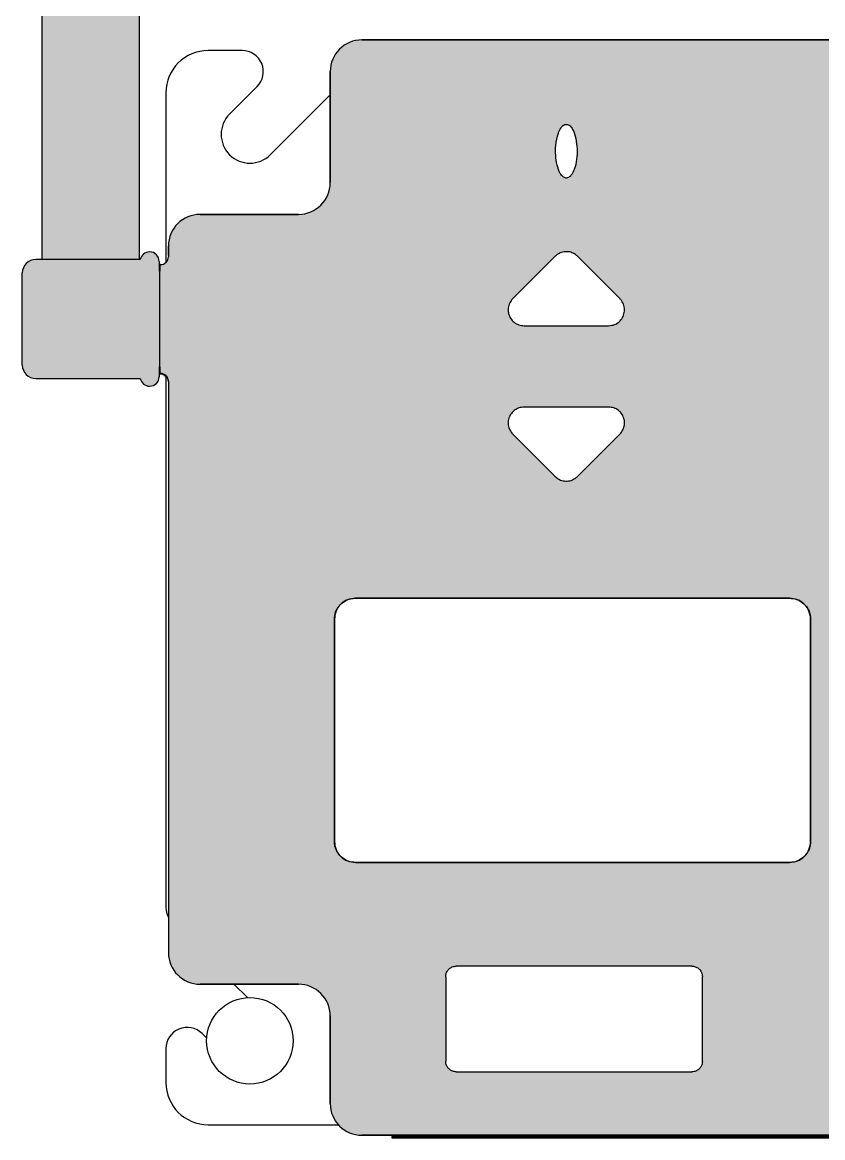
# Model space of a CAD drawing. Header units: inches. Extents: x -6 to 22.4, y -2.5 to 12.4.
# Drawn here: x -6 to 0.76, y -2.5 to 6.93 of the extents above; entities that cross this region are included whole.
import ezdxf

# ---------------------------------------------------------------- set-up
doc = ezdxf.new("R2010")
doc.units = ezdxf.units.IN
doc.header["$LTSCALE"] = 48
doc.header["$MEASUREMENT"] = 0

msp = doc.modelspace()

# ---------------------------------------------------------------- hatches: boundary and pattern name
h = msp.add_hatch(color=256)
edge = h.paths.add_edge_path()
edge.add_arc((-5.017708697522053, 7.656588066354999), 0.01134768376732609, 1.1336908301018411e-08, 90.00002800770687, ccw=False)
edge.add_spline(control_points=[(-5.006361013754727, 7.656588066357244), (-5.006361013754727, 4.925200583562457)], knot_values=[0.0002859281625922083, 0.0002859281625922083, 1, 1], degree=1, periodic=0)
edge.add_spline(control_points=[(-5.006361013754713, 4.925200583562457), (-4.999552403494334, 4.925200583562457)], knot_values=[0, 0, 0.8771029953462826, 0.8771029953462826], degree=1, periodic=0)
edge.add_arc((-4.920938258006188, 4.909767733638901), 0.08011464739730972, 90.00000000031508, 168.8934257580153, ccw=False)
edge.add_spline(control_points=[(-4.920938258006174, 4.98988238103621), (-4.920799478149107, 4.98988238103621)], knot_values=[0, 0, 1, 1], degree=1, periodic=0)
edge.add_arc((-4.920799478151537, 4.909767733638901), 0.0801146473973091, -1.6158878679561894e-09, 89.99999999826213, ccw=False)
edge.add_line((-4.840684830754228, 4.909767733636642), (-4.840684830754228, 4.885176257621424))
edge.add_line((-4.840684830754228, 4.885176257621424), (-4.833974507518576, 4.885176257621424))
edge.add_line((-4.833974507518576, 4.885176257621424), (-4.833974507518619, 4.833618331110017))
edge.add_line((-4.833974507518619, 4.833618331110017), (-4.833751127914439, 4.833618331110017))
edge.add_line((-4.833751127914439, 4.833618331110017), (-4.833751127914439, 4.018520650553313))
edge.add_line((-4.833751127914439, 4.018520650553313), (-4.833751127916869, 3.963503736446626))
edge.add_ellipse((-4.829293743972883, 3.895903119575479), major_axis=(0.06702408860902444, -5.079064106188702e-15), ratio=0.9998476951999998, start_angle=0, end_angle=90.0000000000043)
edge.add_line((-4.829293743950757, 3.962917000091153), (-4.817460191202414, 3.96291700009121))
edge.add_ellipse((-4.829293743972883, 3.895903119575479), major_axis=(0.06702408860902444, -5.079064106188702e-15), ratio=0.9998476951999998, start_angle=0, end_angle=90.00000000000432, ccw=False)
edge.add_line((-4.762269655366808, 3.895903119597861), (-4.762269655366808, 3.88624718535651))
edge.add_spline(control_points=[(-4.762269655364364, 3.886247185336515), (-4.762915424182779, 3.893955256848542), (-4.764224710829012, 3.909583256856223), (-4.774434945276624, 3.93054681710295), (-4.789431052938738, 3.946826061816708), (-4.808017898731293, 3.957700079300949), (-4.821844912497554, 3.959113067376407), (-4.828763961076149, 3.959820127722224)], knot_values=[0, 0, 0, 0, 0.2104360382882247, 0.4266559285099399, 0.6230919290156983, 0.8113949044321235, 1, 1, 1, 1], degree=3, periodic=0)
edge.add_line((-4.828763961081563, 3.959820127723091), (-4.840684830754213, 3.959820127723077))
edge.add_line((-4.840684830754213, 3.959820127723077), (-4.840684830754228, 3.935228651698907))
edge.add_arc((-4.920799478151537, 3.935228651701166), 0.0801146473973091, 270, 359.99999999838406, ccw=False)
edge.add_spline(control_points=[(-4.920799478149107, 3.855114004303857), (-4.920938258006174, 3.855114004303857)], knot_values=[0, 0, 1, 1], degree=1, periodic=0)
edge.add_arc((-4.920938258006188, 3.935228651701166), 0.08011464739730975, 191.1065742419946, 270.0000000000102, ccw=False)
edge.add_spline(control_points=[(-4.999552403494334, 3.919795801777596), (-5.882402200592097, 3.919795801777596)], knot_values=[0, 0, 1, 1], degree=1, periodic=0)
edge.add_arc((-5.882402200594541, 4.033272639450814), 0.1134768376732325, 180.0000000011337, 270.0000000012342, ccw=False)
edge.add_line((-5.995879038267773, 4.033272639448569), (-5.995879038267773, 4.811723745886979))
edge.add_arc((-5.882402200594541, 4.811723745889225), 0.1134768376732325, 89.99999999876582, 180.0000000011337, ccw=False)
edge.add_spline(control_points=[(-5.882402200592097, 4.925200583562457), (-5.830202855262414, 4.925200583562457)], knot_values=[0.01715933901195577, 0.01715933901195577, 1, 1], degree=1, periodic=0)
edge.add_spline(control_points=[(-5.830202855262414, 4.925200583562457), (-5.830202855262414, 7.656588066357244)], knot_values=[0, 0, 0.9997268539231583, 0.9997268539231583], degree=1, periodic=0)
edge.add_arc((-5.818855171495088, 7.656588066354985), 0.01134768376732609, 90.00000001234139, 179.9999999885914, ccw=False)
edge.add_line((-5.818855171497532, 7.667935750122311), (-5.770060131298024, 7.667935750122311))
edge.add_arc((-5.770060131298024, 7.679283433889623), 0.01134768376732609, 270, 360.0000000114804)
edge.add_line((-5.758712447530698, 7.679283433891896), (-5.077851421491303, 7.679283433889637))
edge.add_arc((-5.066503737723977, 7.679283433889637), 0.01134768376732609, 180, 270)
edge.add_line((-5.066503737723977, 7.667935750122311), (-5.017708703069104, 7.667935750122325))
h = msp.add_hatch(color=256)
edge = h.paths.add_edge_path()
edge.add_ellipse((2.86029504132074, 6.51329043238681), major_axis=(0.1896016186844267, 0.1896016186844292), ratio=0.9996954599000001, start_angle=315.008725760335, end_angle=356.8054918293523)
edge.add_ellipse((2.86029504132074, 6.51329043238681), major_axis=(0.1896016186844267, 0.1896016186844292), ratio=0.9996954599000001, start_angle=356.8054918293523, end_angle=404.9912742396658)
edge.add_line((2.860376699920934, 6.781386786820079), (-3.12806531539681, 6.781386786820079))
edge.add_ellipse((-3.127983656811395, 6.51329043238681), major_axis=(-0.1896016186844267, 0.1896016186844292), ratio=0.9996954599000001, start_angle=315.0087257603361, end_angle=404.9912742396663)
edge.add_line((-3.396080011253602, 6.513372090869879), (-3.396080011253602, 5.57513693753765))
edge.add_line((-3.396080011253602, 5.57513693753765), (-3.396080011253588, 5.575096111331689))
edge.add_ellipse((-3.66417636568687, 5.57517776991709), major_axis=(0.1896016186844266, -0.1896016186844266), ratio=0.9996954598999999, start_angle=315.0087257603356, end_angle=404.9912742396661, ccw=False)
edge.add_line((-3.664094707203702, 5.307081415474883), (-4.494254959510158, 5.307081415474883))
edge.add_ellipse((-4.494173300924615, 5.038985061041629), major_axis=(-0.1896016186844292, 0.1896016186844267), ratio=0.9996954599000001, start_angle=315.0087257603349, end_angle=404.9912742396659)
edge.add_line((-4.762269655366822, 5.039066719524726), (-4.762269655366808, 4.95874920000054))
edge.add_line((-4.762269655366808, 4.95874920000054), (-4.762269655366808, 4.949093265749056))
edge.add_ellipse((-4.829293743972883, 4.949093265760069), major_axis=(-0.06702408860902316, 0), ratio=0.9998476952, start_angle=90, end_angle=180, ccw=False)
edge.add_line((-4.833751127916884, 4.880885214718916), (-4.833751127916884, 4.826475734786754))
edge.add_line((-4.833751127916884, 4.826475734786754), (-4.833751127914439, 4.018520650553313))
edge.add_line((-4.833751127914439, 4.018520650553313), (-4.833751127916841, 3.964111170616633))
edge.add_ellipse((-4.829293743972883, 3.895903119575479), major_axis=(0.06702408860902444, -5.079064106188702e-15), ratio=0.9998476951999998, start_angle=0, end_angle=90.00000000000432, ccw=False)
edge.add_line((-4.783343510810425, 3.950606547452836), (-4.78334351081044, 3.941502548048717))
edge.add_ellipse((-4.829293743972883, 3.895903119575479), major_axis=(0.06702408860902444, -5.079064106188702e-15), ratio=0.9998476951999998, start_angle=0, end_angle=90.00000000000432, ccw=False)
edge.add_line((-4.762269655366794, 3.895903119586535), (-4.762269655366836, -0.9306114090295523))
edge.add_ellipse((-4.494173300924615, -0.9305297505461283), major_axis=(-0.1896016186844292, -0.1896016186844267), ratio=0.9996954599000001, start_angle=315.008725760336, end_angle=404.9912742396663)
edge.add_line((-4.494254959408082, -1.198626104988335), (-3.664135533316369, -1.198626104988335))
edge.add_line((-3.664135533316369, -1.198626104988335), (-3.66409470710137, -1.198626104988335))
edge.add_ellipse((-3.66417636568687, -1.46672245942159), major_axis=(0.1896016186844266, 0.1896016186844266), ratio=0.9996954598999999, start_angle=315.00872576033584, end_angle=404.99127423966615, ccw=False)
edge.add_line((-3.396080011253602, -1.466640800835989), (-3.396080011253616, -2.207449212446591))
edge.add_ellipse((-3.127983656811395, -2.20736755397175), major_axis=(-0.1896016186844266, -0.1896016186844266), ratio=0.9996954598999999, start_angle=315.0087257603357, end_angle=356.8054918319169)
edge.add_ellipse((-3.127983656811395, -2.20736755397175), major_axis=(-0.1896016186844266, -0.1896016186844266), ratio=0.9996954598999999, start_angle=356.8054918319169, end_angle=404.9912742396658)
edge.add_line((-3.128065315284374, -2.475463908413943), (3.039053163766539, -2.475463908413943))
edge.add_ellipse((3.039025944279231, -2.386098456930242), major_axis=(0.06320053956147635, -0.06320053956147542), ratio=0.9996954599, start_angle=315.0087257603353, end_angle=404.9912742396658)
edge.add_line((3.128391395753994, -2.38612567646247), (3.128391395754008, 6.513372090983836))
edge = h.paths.add_edge_path(flags=16)
edge.add_spline(control_points=[(0.9285490780280412, 5.548331385333654), (0.9305450725886857, 5.56853071989201), (0.9345372693700682, 5.608931490515346), (0.9656896016905421, 5.662729293525018), (1.011477089128732, 5.703132791643867), (1.061658703436365, 5.72412448151708), (1.094494363727506, 5.726220609720158), (1.107252759403224, 5.727035066708837)], knot_values=[0, 0, 0, 0, 0.2166105679409077, 0.4332436717003993, 0.6492039668039579, 0.8636971343562807, 1, 1, 1, 1], degree=3, periodic=0)
edge.add_line((1.107252759380387, 5.727035066706549), (1.464660122172432, 5.727035066706549))
edge.add_spline(control_points=[(1.46466012215356, 5.727035066708837), (1.484642615478037, 5.725079702360986), (1.52460530093029, 5.721169198846269), (1.577908869378547, 5.690700774189565), (1.618333673559178, 5.645795696020613), (1.640171460085043, 5.595483561002212), (1.642444068726633, 5.561916232240804), (1.643363803528743, 5.548331385333654)], knot_values=[0, 0, 0, 0, 0.2127701297379509, 0.4255157567315716, 0.6389659498076697, 0.8538879177729132, 1, 1, 1, 1], degree=3, periodic=0)
edge.add_line((1.643363803526313, 5.548331385357585), (1.643363803526313, 4.266968857312634))
edge.add_line((1.643363803526313, 4.266968857312634), (1.643363803526327, -1.242408507042228))
edge.add_spline(control_points=[(1.643363803528743, -1.24240850702239), (1.641370513489662, -1.262592334335665), (1.637383782716753, -1.302961514880039), (1.606285002444196, -1.356718103442333), (1.560566109481314, -1.39712474791466), (1.510371480045237, -1.418181105544136), (1.477478983917052, -1.420290223186981), (1.46466012215356, -1.421112188397558)], knot_values=[0, 0, 0, 0, 0.2162945218926788, 0.4326053958708447, 0.6484078633657115, 0.8629775320462876, 1, 1, 1, 1], degree=3, periodic=0)
edge.add_line((1.46466012214232, -1.421112188398709), (1.107252759412674, -1.421112188398695))
edge.add_spline(control_points=[(1.107252759403224, -1.421112188397558), (1.087256556223338, -1.419154259383646), (1.047266232510594, -1.415238605278276), (0.9939298752762937, -1.384726514184649), (0.9535023147655153, -1.339760680772912), (0.9317212495356273, -1.289454639099745), (0.9294609749878902, -1.255932752073875), (0.9285490780280412, -1.24240850702239)], knot_values=[0, 0, 0, 0, 0.2130361870885042, 0.4260501860054968, 0.6397001811267583, 0.8546387606792303, 1, 1, 1, 1], degree=3, periodic=0)
edge.add_line((0.9285490780256112, -1.242408506998373), (0.9285490780256112, 4.266968857312634))
edge.add_line((0.9285490780256112, 4.266968857312634), (0.9285490780255969, 5.548331385313986))
edge = h.paths.add_edge_path(flags=16)
edge.add_spline(control_points=[(-0.9501618460996042, 4.595274377634709), (-0.9450674667006638, 4.589655081452335), (-0.9350190339453519, 4.578571274103268), (-0.9236332522864075, 4.558879706901493), (-0.9155158967662516, 4.537816366289064), (-0.91210642092787, 4.520415577732734), (-0.9110274984468418, 4.507997997127589), (-0.9109464734561357, 4.502996631142196), (-0.9109060237862252, 4.500499826126671)], knot_values=[0, 0, 0, 0, 0.215554662105981, 0.4251718134154115, 0.6442865537454772, 0.8572171902465591, 0.9287193065722533, 1, 1, 1, 1], degree=3, periodic=0)
edge.add_spline(control_points=[(-0.9109060237862252, 4.500499826126671), (-0.912453105431581, 4.485086741533664), (-0.915516269934642, 4.454569403454158), (-0.9392106899152992, 4.414163420998975), (-0.973661418493748, 4.384062088844075), (-1.011159558726092, 4.368585808826154), (-1.035576369665193, 4.367059583344997), (-1.04493378479215, 4.366474677910787)], knot_values=[0, 0, 0, 0, 0.2212111421597408, 0.4379898891432978, 0.6533906902033525, 0.8671666334018475, 1, 1, 1, 1], degree=3, periodic=0)
edge.add_line((-1.044933784809942, 4.366474677908499), (-1.759512560022031, 4.366474677908514))
edge.add_spline(control_points=[(-1.759512560038047, 4.366474677910787), (-1.774529344038982, 4.367948094336839), (-1.80458922267313, 4.370897508734913), (-1.844636004479241, 4.393861583443467), (-1.874929957873121, 4.427651084739637), (-1.891180335014013, 4.46533881668671), (-1.892862585342968, 4.490402363228952), (-1.893540321043957, 4.500499826128916)], knot_values=[0, 0, 0, 0, 0.2124310434307611, 0.4252342834029903, 0.6391190959301409, 0.854610298905262, 1, 1, 1, 1], degree=3, periodic=0)
edge.add_spline(control_points=[(-1.893540321043957, 4.50049982612893), (-1.893369518547772, 4.505366412514661), (-1.892672356838105, 4.525230277273735), (-1.883122407070715, 4.560065514915465), (-1.863897552702099, 4.583537579889068), (-1.854284498730593, 4.595274377634709)], knot_values=[0, 0, 0, 0, 0.139591330483104, 0.5697676133705332, 1, 1, 1, 1], degree=3, periodic=0)
edge.add_line((-1.854284498730124, 4.595274377635292), (-1.496995111108333, 4.952563765257125))
edge.add_spline(control_points=[(-1.496995111107623, 4.952563765257665), (-1.489357783637146, 4.959239238377322), (-1.470480171687626, 4.975739380818467), (-1.432342113946959, 4.990901999818107), (-1.387025250197269, 4.993404600652724), (-1.34241776799729, 4.981297328063562), (-1.319106157410985, 4.96214113655698), (-1.30745123372256, 4.952563765257665)], knot_values=[0, 0, 0, 0, 0.1448600614902241, 0.3580587631430964, 0.5715693975722249, 0.7858009012892635, 1, 1, 1, 1], degree=3, periodic=0)
edge.add_line((-1.307451233741773, 4.952563765272131), (-0.9501618460839438, 4.595274377614388))
edge = h.paths.add_edge_path(flags=16)
edge.add_spline(control_points=[(-1.402223172415091, 5.614004988239031), (-1.398797566889556, 5.614304000091153), (-1.389639500981716, 5.615103382923934), (-1.374280202182646, 5.623649335149665), (-1.352873906747575, 5.646493327595593), (-1.328922328304188, 5.6973297044795), (-1.313315015929746, 5.772502341254494), (-1.309215098356532, 5.860665750605932), (-1.319208607119833, 5.946082518485582), (-1.339269956234403, 6.012808558671949), (-1.365422708438999, 6.05074131926898), (-1.383437542946282, 6.063940821769449), (-1.397281863784727, 6.068361463587706), (-1.407313332626302, 6.067865383871151), (-1.417705816957422, 6.065078363438332), (-1.431811206628367, 6.057246577459011), (-1.452776371785575, 6.033223925897261), (-1.478503682424062, 5.976981434805154), (-1.492663810115204, 5.897522048285808), (-1.494363355012695, 5.806539962466275), (-1.482933954375184, 5.725947073316362), (-1.462438767342761, 5.663812980798212), (-1.437024578249847, 5.629216621306782), (-1.419479192625886, 5.617251718958798), (-1.408699281823303, 5.61418109081167), (-1.40328071141063, 5.614033745526172), (-1.402223172415091, 5.614004988239031)], knot_values=[0, 0, 0, 0, 0.0097250742584722, 0.0259991614195219, 0.0490990452036188, 0.0995001662856537, 0.1851639891468705, 0.2687045091260682, 0.3521746663920504, 0.4319079411945691, 0.4665858870675166, 0.4831051681078765, 0.4957620072510922, 0.5074786263513232, 0.5109692150409775, 0.5265537189357332, 0.5531511882220544, 0.6019015753530755, 0.7029940110219244, 0.7829770849327852, 0.8628519652782299, 0.9363701094167616, 0.9686898918920542, 0.984576158242002, 0.9969897384590832, 1, 1, 1, 1], degree=3, periodic=0)
edge = h.paths.add_edge_path(flags=16)
edge.add_spline(control_points=[(-1.04493378479215, 3.678465504616369), (-1.03034707142298, 3.677075057009318), (-1.000652187092868, 3.674244454952941), (-0.9606363012812551, 3.651755672733458), (-0.9297275744586102, 3.617907239703541), (-0.9118453413497036, 3.575368471197081), (-0.9092794908428914, 3.529659751051909), (-0.9212789974903046, 3.484868869397459), (-0.9405339167401792, 3.461400541409404), (-0.95016184609959, 3.449665804892447)], knot_values=[0, 0, 0, 0, 0.1382931076859409, 0.2815300289008275, 0.4252667000501879, 0.5692194525749713, 0.7130194704770167, 0.8565027341885572, 1, 1, 1, 1], degree=3, periodic=0)
edge.add_line((-0.9501618460991921, 3.449665804892959), (-1.307451233723128, 3.092376417269051))
edge.add_spline(control_points=[(-1.307451233722546, 3.092376417269492), (-1.3150042856185, 3.085766311994178), (-1.333833418980817, 3.069287866528384), (-1.371914144009139, 3.054068579768838), (-1.417303774724573, 3.051517788272335), (-1.461968432741841, 3.063605466323338), (-1.485319869578447, 3.082786361432255), (-1.496995111107623, 3.092376417269492)], knot_values=[0, 0, 0, 0, 0.1432583861629823, 0.3571313020865235, 0.5711680564120265, 0.7855927859234705, 1, 1, 1, 1], degree=3, periodic=0)
edge.add_line((-1.496995111126949, 3.092376417283901), (-1.854284498715316, 3.449665804872382))
edge.add_spline(control_points=[(-1.854284498730593, 3.449665804892433), (-1.863800387810429, 3.461235522725431), (-1.882986258861024, 3.484562309384344), (-1.895119361776096, 3.52915920718408), (-1.892707215849953, 3.574838942181955), (-1.875090623647992, 3.617258746174997), (-1.844601219716651, 3.651083717775975), (-1.804587406100524, 3.674046199440525), (-1.77453783413209, 3.676992370987023), (-1.759512560038047, 3.678465504616369)], knot_values=[0, 0, 0, 0, 0.1416566642109809, 0.2856072060324872, 0.4293263043148636, 0.5725412768998575, 0.7152020947765463, 0.857596421277301, 1, 1, 1, 1], degree=3, periodic=0)
edge.add_line((-1.759512560055143, 3.678465504614081), (-1.04493378477467, 3.678465504614081))
h.paths.add_polyline_path([(2.241324191775774, 5.216389297176988, -1), (2.777435235901294, 5.216389297176988, -1)], flags=16)
h.paths.add_polyline_path([(2.777435235901308, 4.535528271137579, -1), (2.241324191775774, 4.535528271137579, -1)], flags=16)
h.paths.add_polyline_path([(2.777435235901308, 3.854667245098156, -1), (2.241324191775774, 3.854667245098156, -1)], flags=16)
h.paths.add_polyline_path([(2.777435235901308, 3.173806219058747, -1), (2.241324191775774, 3.173806219058747, -1)], flags=16)
edge = h.paths.add_edge_path(flags=16)
edge.add_spline(control_points=[(0.529535842484222, 2.056720869689045), (0.5202175537006326, 2.058953639318631), (0.5106914506018541, 2.060416887470737), (0.5010822217769402, 2.061572327031811)], knot_values=[0.06884987947537785, 0.06884987947537785, 0.06884987947537785, 0.06884987947537785, 0.1721246986739378, 0.1721246986739378, 0.1721246986739378, 0.1721246986739378], degree=3, periodic=0)
edge.add_spline(control_points=[(0.5476333862871883, 2.051188801670705), (0.5454178998130033, 2.052028169317481), (0.5421878361565149, 2.053162187651012), (0.5389248449415049, 2.054174277601177), (0.5379146508320787, 2.054475687494786)], knot_values=[0.2033014468980854, 0.2033014468980854, 0.2033014468980854, 0.2033014468980854, 0.2287496296395046, 0.2401124924273693, 0.2401124924273693, 0.2401124924273693, 0.2401124924273693], degree=3, periodic=0)
edge.add_spline(control_points=[(0.5746896675225912, 2.037871235017377), (0.578366649383284, 2.035620003018423), (0.5819654474382787, 2.033214543027285), (0.5854791829636241, 2.030671136514144)], knot_values=[0.6054749520401368, 0.6054749520401368, 0.6054749520401368, 0.6054749520401368, 0.651627751859665, 0.651627751859665, 0.651627751859665, 0.651627751859665], degree=3, periodic=0)
edge.add_spline(control_points=[(0.5974630702330046, 2.021193869680175), (0.6011296389648919, 2.018038600199745), (0.6054907184933143, 2.013984947466554), (0.609664879564491, 2.009744251213206), (0.6104326170445233, 2.008951145266735)], knot_values=[0.4885607535568157, 0.4885607535568157, 0.4885607535568157, 0.4885607535568157, 0.539761671886955, 0.5514248875052947, 0.5514248875052947, 0.5514248875052947, 0.5514248875052947], degree=3, periodic=0)
edge.add_spline(control_points=[(0.6295384339817929, 1.985371175082037), (0.626611617871248, 1.989635309341864), (0.6235094597173685, 1.993769988570548), (0.6202407700201462, 1.997766228903274)], knot_values=[0.564370620817972, 0.564370620817972, 0.564370620817972, 0.564370620817972, 0.6196157881090354, 0.6196157881090354, 0.6196157881090354, 0.6196157881090354], degree=3, periodic=0)
edge.add_spline(control_points=[(0.6204684190423393, 1.997746524999286), (0.6264981917329635, 1.990453077372081), (0.6319446740315016, 1.982729291443974), (0.6366408992363262, 1.974645681737968)], knot_values=[0.3352417140894771, 0.3352417140894771, 0.3352417140894771, 0.3352417140894771, 0.4355105288048126, 0.4355105288048126, 0.4355105288048126, 0.4355105288048126], degree=3, periodic=0)
edge.add_spline(control_points=[(0.6408334556863196, 1.966934960890342), (0.6421079065303843, 1.964421142405527), (0.6433087747589639, 1.961876364081462), (0.6444314256855534, 1.959302583270727)], knot_values=[0.2734310706357507, 0.2734310706357507, 0.2734310706357507, 0.2734310706357507, 0.3037906707047975, 0.3037906707047975, 0.3037906707047975, 0.3037906707047975], degree=3, periodic=0)
edge.add_spline(control_points=[(0.6444314249199579, 1.959302585026307), (0.6449624271638186, 1.958158870997977), (0.645480798245103, 1.95700956952868), (0.6459862056755412, 1.95585497871906)], knot_values=[0.7263799570776126, 0.7263799570776126, 0.7263799570776126, 0.7263799570776126, 0.7398098460251097, 0.7398098460251097, 0.7398098460251097, 0.7398098460251097], degree=3, periodic=0)
edge.add_spline(control_points=[(0.6569722946014735, 1.919683494326463), (0.6567134621226103, 1.921176253024029), (0.6560507927278252, 1.924706898696229), (0.6552566488111893, 1.928215641622302), (0.6547550703971012, 1.930235622149354)], knot_values=[0.8363903468976157, 0.8363903468976157, 0.8363903468976157, 0.8363903468976157, 0.8526767421644534, 0.8749998137446265, 0.8749998137446265, 0.8749998137446265, 0.8749998137446265], degree=3, periodic=0)
edge.add_spline(control_points=[(0.6604935559652887, 1.884905917142589), (0.6600914871600594, 1.891015579801149), (0.6596894183548301, 1.897125242459708), (0.6591119553140459, 1.903205685651557)], knot_values=[0.9345030996531292, 0.9345030996531292, 0.9345030996531292, 0.9345030996531292, 0.9999999999999999, 0.9999999999999999, 0.9999999999999999, 0.9999999999999999], degree=3, periodic=0)
edge.add_spline(control_points=[(0.6582817797458347, 1.903270251913213), (0.6590853689335177, 1.897171122123183), (0.6597894624493961, 1.891038519632886), (0.6604935559652887, 1.884905917142589)], knot_values=[0, 0, 0, 0, 0.0654725879170403, 0.0654725879170403, 0.0654725879170403, 0.0654725879170403], degree=3, periodic=0)
edge.add_spline(control_points=[(0.6604935559652887, 1.884905917142589), (0.6604935559653029, 1.650202012751151), (0.6604935559653171, 1.415498108359742), (0.6604935559653171, 1.180880376123426)], knot_values=[0.6249965938394508, 0.6249965938394508, 0.6249965938394508, 0.6249965938394508, 1, 1, 1, 1], degree=3, periodic=0)
edge.add_spline(control_points=[(0.6604935559653171, 1.180880376123426), (0.6604935559653171, 1.102745410998807), (0.6604935559653171, 1.024620003194343), (0.6604935559653029, 0.9465073355933953)], knot_values=[0.5001088550369351, 0.5001088550369351, 0.5001088550369351, 0.5001088550369351, 0.6249965938394507, 0.6249965938394507, 0.6249965938394507, 0.6249965938394507], degree=3, periodic=0)
edge.add_spline(control_points=[(0.6604935559653029, 0.9465073355933953), (0.6604935559653029, 0.9464392506943824), (0.6604935559653029, 0.8681861693117838), (0.6604935559653029, 0.7899458767648468), (0.6604935559653029, 0.711783232836865)], knot_values=[0.3749966027264789, 0.3749966027264789, 0.3749966027264789, 0.3749966027264789, 0.3751054579140653, 0.5001088550369353, 0.5001088550369353, 0.5001088550369353, 0.5001088550369353], degree=3, periodic=0)
edge.add_spline(control_points=[(0.6604935559653029, 0.711783232836865), (0.6604935559653029, 0.4773037978155656), (0.6604935559652887, 0.2429105302594081), (0.6604935559652887, 0.008517262703264805)], knot_values=[0, 0, 0, 0, 0.3749966027264789, 0.3749966027264789, 0.3749966027264789, 0.3749966027264789], degree=3, periodic=0)
edge.add_spline(control_points=[(0.6604935559652887, 0.008517262703264805), (0.6585121099687541, -0.01160416635092076), (0.6557464234504664, -0.03968949653956599), (0.6448742066544355, -0.06558795967261233), (0.6412464754514104, -0.07268932642443815)], knot_values=[0, 0, 0, 0, 0.2152087837273075, 0.300386703856947, 0.300386703856947, 0.300386703856947, 0.300386703856947], degree=3, periodic=0)
edge.add_spline(control_points=[(0.6412464754194644, -0.07268932642344339), (0.6329832539707496, -0.08924080157473213), (0.6084800759057174, -0.1218024170280785), (0.5753469735002881, -0.1457859306630809), (0.5560809354368104, -0.1541703148621423)], knot_values=[0.2727697130795761, 0.2727697130795761, 0.2727697130795761, 0.2727697130795761, 0.4722463863983917, 0.6992871802937739, 0.6992871802937739, 0.6992871802937739, 0.6992871802937739], degree=3, periodic=0)
edge.add_spline(control_points=[(0.5560809354367962, -0.1541703148621281), (0.5447321625283763, -0.1594306330626267), (0.5203337799276682, -0.1676720514338115), (0.4948463848749753, -0.169334692272713), (0.4817898745901061, -0.1701864186719177)], knot_values=[0.7270308599001776, 0.7270308599001776, 0.7270308599001776, 0.7270308599001776, 0.8601652158726747, 1, 1, 1, 1], degree=3, periodic=0)
edge.add_spline(control_points=[(0.4817898745901061, -0.1701864186719177), (-1.349922859505426, -0.1701864186719177)], knot_values=[0.5, 0.5, 1, 1], degree=1, periodic=0)
edge.add_spline(control_points=[(-1.349922859505426, -0.1701864186719177), (-3.181635593600959, -0.1701864186719177)], knot_values=[0, 0, 0.5, 0.5], degree=1, periodic=0)
edge.add_spline(control_points=[(-3.181635593600959, -0.1701864186719177), (-3.201693998020147, -0.168216922028634), (-3.22973532481582, -0.1654635973950747), (-3.255589989578766, -0.1546353317049238), (-3.26270619096411, -0.1510068934357065)], knot_values=[0, 0, 0, 0, 0.2141369774527254, 0.2993600506949411, 0.2993600506949411, 0.2993600506949411, 0.2993600506949411], degree=3, periodic=0)
edge.add_spline(control_points=[(-3.262706190963314, -0.1510068934152002), (-3.279372875462599, -0.1427112502737629), (-3.311956582388859, -0.1181713126201771), (-3.335903031545556, -0.08505795029294916), (-3.344264773238834, -0.06591211252336393)], knot_values=[0.273780903888345, 0.273780903888345, 0.273780903888345, 0.273780903888345, 0.4743264767638548, 0.7003336081226008, 0.7003336081226008, 0.7003336081226008, 0.7003336081226008], degree=3, periodic=0)
edge.add_spline(control_points=[(-3.344264773238976, -0.06591211252339235), (-3.349457569762549, -0.0547323331704348), (-3.357764033489019, -0.03030763214685805), (-3.359457755320207, -0.004772717332031107), (-3.360339274976141, 0.008517262703264805)], knot_values=[0.7260455362883836, 0.7260455362883836, 0.7260455362883836, 0.7260455362883836, 0.8574168200791583, 1, 1, 1, 1], degree=3, periodic=0)
edge.add_spline(control_points=[(-3.360339274976141, 0.008517262703264805), (-3.360339274976141, 0.2429105302596213), (-3.360339274976113, 0.4773037978159635), (-3.360339274976099, 0.7117832328373339)], knot_values=[0.6250033972734883, 0.6250033972734883, 0.6250033972734883, 0.6250033972734883, 1, 1, 1, 1], degree=3, periodic=0)
edge.add_spline(control_points=[(-3.360339274976099, 0.7117832328373339), (-3.360339274976099, 0.7899458768880265), (-3.360339274976099, 0.8681861694349067), (-3.360339274976113, 0.94643925081742), (-3.360339274976113, 0.9465073355936227)], knot_values=[0.4998911449631783, 0.4998911449631783, 0.4998911449631783, 0.4998911449631783, 0.6248945422822559, 0.6250033972734881, 0.6250033972734881, 0.6250033972734881, 0.6250033972734881], degree=3, periodic=0)
edge.add_spline(control_points=[(-3.360339274976113, 0.9465073355936227), (-3.360339274976113, 1.024620003194613), (-3.360339274976127, 1.102745410999134), (-3.360339274976127, 1.180880376123781)], knot_values=[0.3750034061605549, 0.3750034061605549, 0.3750034061605549, 0.3750034061605549, 0.4998911449631784, 0.4998911449631784, 0.4998911449631784, 0.4998911449631784], degree=3, periodic=0)
edge.add_spline(control_points=[(-3.360339274976127, 1.180880376123781), (-3.360339274976127, 1.415498108360026), (-3.360339274976141, 1.650202012751308), (-3.360339274976141, 1.884905917142589)], knot_values=[0, 0, 0, 0, 0.3750034061605549, 0.3750034061605549, 0.3750034061605549, 0.3750034061605549], degree=3, periodic=0)
edge.add_spline(control_points=[(-3.356070140095483, 1.919775988064757), (-3.35695449319752, 1.914620778698634), (-3.357673693176153, 1.909420967835274), (-3.358301929499703, 1.904196591192431)], knot_values=[0.068847980122661, 0.068847980122661, 0.068847980122661, 0.068847980122661, 0.1250000227628338, 0.1250000227628338, 0.1250000227628338, 0.1250000227628338], degree=3, periodic=0)
edge.add_spline(control_points=[(-3.351206287957922, 1.941026562810904), (-3.352033132671636, 1.938254892651656), (-3.352777170676347, 1.935460859589881), (-3.353451101191212, 1.932647893195508)], knot_values=[0.1721199503126801, 0.1721199503126801, 0.1721199503126801, 0.1721199503126801, 0.2032976315374037, 0.2032976315374037, 0.2032976315374037, 0.2032976315374037], degree=3, periodic=0)
edge.add_spline(control_points=[(-3.334443271385709, 1.977898054357098), (-3.33620984671407, 1.975041447488252), (-3.337891254092639, 1.972135392371015), (-3.339479543279083, 1.969184819780651)], knot_values=[0.3124996514977041, 0.3124996514977041, 0.3124996514977041, 0.3124996514977041, 0.3482322205986048, 0.3482322205986048, 0.3482322205986048, 0.3482322205986048], degree=3, periodic=0)
edge.add_spline(control_points=[(-3.339565766193346, 1.969088819345984), (-3.338009574670536, 1.972039140686675), (-3.336352481747241, 1.974945435807996), (-3.334602133166129, 1.977804468169168)], knot_values=[0.6516154828436946, 0.6516154828436946, 0.6516154828436946, 0.6516154828436946, 0.6875022703166191, 0.6875022703166191, 0.6875022703166191, 0.6875022703166191], degree=3, periodic=0)
edge.add_spline(control_points=[(-3.327402159472967, 1.988594226641425), (-3.324421641984799, 1.992711938266154), (-3.321251629176317, 1.996712836286235), (-3.317918296491598, 2.000585840301042)], knot_values=[0.5513737890892444, 0.5513737890892444, 0.5513737890892444, 0.5513737890892444, 0.6054607661254527, 0.6054607661254527, 0.6054607661254527, 0.6054607661254527], degree=3, periodic=0)
edge.add_spline(control_points=[(-3.30567570463252, 2.013553432764979), (-3.302064969360288, 2.017048160983549), (-3.298323092410016, 2.020404159224157), (-3.294460555268699, 2.023596655273508)], knot_values=[0.4354211887942407, 0.4354211887942407, 0.4354211887942407, 0.4354211887942407, 0.4885151378147029, 0.4885151378147029, 0.4885151378147029, 0.4885151378147029], degree=3, periodic=0)
edge.add_spline(control_points=[(-3.271346748044209, 2.039773472401095), (-3.268811101598317, 2.041246076082288), (-3.266240072911813, 2.042644902105764), (-3.263635839885993, 2.043964803164116)], knot_values=[0.3036637133440853, 0.3036637133440853, 0.3036637133440853, 0.3036637133440853, 0.3351110202637114, 0.3351110202637114, 0.3351110202637114, 0.3351110202637114], degree=3, periodic=0)
edge.add_spline(control_points=[(-3.235318898661006, 2.055542647413148), (-3.238385754068702, 2.054594211311311), (-3.241427535805514, 2.053550378539825), (-3.244439255059874, 2.052416709784765)], knot_values=[0.7710852729490557, 0.7710852729490557, 0.7710852729490557, 0.7710852729490557, 0.8054304233137035, 0.8054304233137035, 0.8054304233137035, 0.8054304233137035], degree=3, periodic=0)
edge.add_spline(control_points=[(-3.199925494565235, 2.062229718782618), (-3.205453438361062, 2.061705059595795), (-3.210957249236287, 2.061035402663776), (-3.216414975359967, 2.060088854875119)], knot_values=[0.8749999680212723, 0.8749999680212723, 0.8749999680212723, 0.8749999680212723, 0.9345419960620243, 0.9345419960620243, 0.9345419960620243, 0.9345419960620243], degree=3, periodic=0)
edge.add_spline(control_points=[(-3.181635593600959, 2.063609598517758), (-1.807851043029331, 2.063609598517758)], knot_values=[0.625000000000002, 0.625000000000002, 1, 1], degree=1, periodic=0)
edge.add_spline(control_points=[(-1.807851043029331, 2.063609598517758), (-1.349922859505426, 2.063609598517758)], knot_values=[0.5, 0.5, 0.625000000000002, 0.625000000000002], degree=1, periodic=0)
edge.add_spline(control_points=[(-1.349922859505426, 2.063609598517758), (-0.8919946759815218, 2.063609598517758)], knot_values=[0.374999999999998, 0.374999999999998, 0.4999999999999999, 0.4999999999999999], degree=1, periodic=0)
edge.add_spline(control_points=[(-0.8919946759815218, 2.063609598517758), (0.4817898745901061, 2.063609598517758)], knot_values=[0, 0, 0.3749999999999981, 0.3749999999999981], degree=1, periodic=0)
h.paths.add_polyline_path([(2.777435235901308, 2.492945193019338, -1), (2.241324191775774, 2.492945193019338, -1)], flags=16)
h.paths.add_polyline_path([(2.777435235901308, 1.812084166979915, -1), (2.241324191775774, 1.812084166979915, -1)], flags=16)
h.paths.add_polyline_path([(2.777435235901308, 1.131223140940506, -1), (2.241324191775774, 1.131223140940506, -1)], flags=16)
h.paths.add_polyline_path([(2.777435235901308, 0.4503621149010826, -1), (2.241324191775774, 0.4503621149010826, -1)], flags=16)
h.paths.add_polyline_path([(2.777435235901308, -0.2304989111383264, -1), (2.241324191775774, -0.2304989111383264, -1)], flags=16)
edge = h.paths.add_edge_path(flags=16)
edge.add_spline(control_points=[(-0.3426595697990678, -1.045834457410265), (-0.3326445471280834, -1.04681796377055), (-0.3125859392031032, -1.048787781425574), (-0.2858779118634232, -1.064117523069854), (-0.2656897816258237, -1.086657739396898), (-0.254876946443062, -1.111771192910936), (-0.2537585236765523, -1.128459758729178), (-0.2533077291114836, -1.135186298097864)], knot_values=[0, 0, 0, 0, 0.2118958490500275, 0.4243960195253232, 0.6383277363981444, 0.8542233798775887, 1, 1, 1, 1], degree=3, periodic=0)
edge.add_line((-0.2533077291138994, -1.135186298085202), (-0.2533077291138994, -1.850001023610972))
edge.add_spline(control_points=[(-0.2533077291114836, -1.850001023598551), (-0.2543051786492754, -1.860107434440337), (-0.2562957483875437, -1.880276390184093), (-0.2718481074112873, -1.907170068895823), (-0.2947678166498235, -1.927406325108748), (-0.319915003040677, -1.937910450545118), (-0.336330691154302, -1.938951499792395), (-0.3426595697990678, -1.939352864286136)], knot_values=[0, 0, 0, 0, 0.2195194583415412, 0.4380861128147333, 0.6541254041634698, 0.8666520508793755, 1, 1, 1, 1], degree=3, periodic=0)
edge.add_line((-0.3426595698105359, -1.939352864288423), (-2.331363487971188, -1.939352864288423))
edge.add_spline(control_points=[(-2.331363487982699, -1.939352864286136), (-2.341349918856011, -1.93837318915979), (-2.3613776689524, -1.936408454325559), (-2.388012484761802, -1.92115680191371), (-2.40818309240359, -1.898749343220231), (-2.419104218513809, -1.873644014752642), (-2.420249115305538, -1.85684269014412), (-2.420715328670283, -1.850001023598551)], knot_values=[0, 0, 0, 0, 0.2096906681802828, 0.4205338577044704, 0.6340556652556839, 0.8509838259246529, 1, 1, 1, 1], degree=3, periodic=0)
edge.add_line((-2.420715328672713, -1.850001023585946), (-2.420715328672699, -1.135186298110369))
edge.add_spline(control_points=[(-2.420715328670283, -1.135186298097864), (-2.419724208798499, -1.125111368196528), (-2.417745437127536, -1.104996762039264), (-2.402259020701862, -1.07813705740196), (-2.379440947560468, -1.05790825941331), (-2.354307483596571, -1.04731443689748), (-2.337811361061156, -1.04625037101367), (-2.331363487982699, -1.045834457410265)], knot_values=[0, 0, 0, 0, 0.217664488623022, 0.4345673375353934, 0.6498206219867471, 0.8631246719176098, 1, 1, 1, 1], degree=3, periodic=0)
edge.add_line((-2.331363487994295, -1.045834457412553), (-0.3426595697990678, -1.04583445741028))
h.paths.add_polyline_path([(2.777435235901308, -0.9113599371777354, -1), (2.241324191775774, -0.9113599371777354, -1)], flags=16)

# ---------------------------------------------------------------- linework, layer by layer
for p, q in [((2.860376699851798, 6.781386786820079), (-3.128065315342454, 6.781386786820079)), ((-3.128024489190835, 6.781386786820079), (2.860335873691255, 6.781386786820079)), ((-4.139740124424918, 6.69203494613248), (-4.425936148060046, 6.69203494613248)), ((-3.396080011253602, 6.513372090917855), (-3.396080011253602, 5.575096111386046)), ((-3.396080011253602, 5.57513693753765), (-3.396080011253602, 6.513331264757312)), ((-4.783343510810411, 6.334627583382144), (-4.783343510810411, 4.906177627796012)), ((-4.013377539499118, 6.386968679840464), (-4.245827392004287, 6.15451882732637)), ((-3.902399158701073, 5.81109059402317), (-3.396080011253602, 6.317409741479565)), ((-3.664094707155812, 5.307081415474883), (-4.49425495945566, 5.307081415474883)), ((-4.494214133304041, 5.307081415474883), (-3.664135533316369, 5.307081415474883)), ((-4.762269655366808, 5.039066719572673), (-4.762269655366808, 4.949093265760069)), ((-4.762269655366808, 4.95874920000054), (-4.762269655366808, 5.039025893412131)), ((-5.006361013754727, 4.925200583562457), (-5.830202855262414, 4.925200583562457)), ((-4.840684830754228, 4.909767733636642), (-4.840684830754228, 4.826475734786754)), ((-1.496995111111872, 4.952563765253572), (-1.854284498731218, 4.595274377634226)), ((-0.9501618461038248, 4.595274377634226), (-1.307451233723185, 4.952563765253572)), ((-5.995879038267773, 4.033272639448569), (-5.995879038267773, 4.811723745886979)), ((-4.83397450751859, 4.833618331110017), (-4.83397450751859, 4.885176257621424)), ((-4.83397450751859, 4.885176257621424), (-4.828763961076305, 4.885176257621424)), ((-4.83397450751859, 4.826475734784495), (-4.83397450751859, 4.833618331110017)), ((-4.83397450751859, 4.833618331110017), (-4.833751127916884, 4.833618331110017)), ((-4.833751127916884, 4.882079385244381), (-4.833751127916884, 4.826475734786754)), ((-4.833751127916884, 4.882079385244381), (-4.824567248341268, 4.882079385244381)), ((-4.833751127914439, 4.018520650553313), (-4.833751127914439, 4.826475734786754)), ((-1.759512560036868, 4.366474677908499), (-1.044933784789237, 4.366474677908499)), ((-4.840684830754228, 4.018520650553313), (-4.840684830754228, 3.935228651698907)), ((-4.83397450751859, 4.011378054234484), (-4.83397450751859, 4.018520650551054)), ((-4.83397450751859, 3.959820127723077), (-4.83397450751859, 4.011378054234484)), ((-4.83397450751859, 4.011378054234484), (-4.833751127916884, 4.011378054234484)), ((-4.83397450751859, 3.959820127723077), (-4.828763961076305, 3.959820127723077)), ((-4.833751127916884, 4.018520650553313), (-4.833751127916884, 3.962917000091167)), ((-4.833751127916884, 3.962917000091167), (-4.824567248341268, 3.962917000091167)), ((-4.783343510810411, 3.938659768984408), (-4.783343510810411, -0.5502018750313056)), ((-4.762269655366808, 3.895903119575479), (-4.762269655366808, -0.9306114090771871)), ((-1.044933784789237, 3.678465504614081), (-1.759512560036868, 3.678465504614081)), ((-1.854284498731218, 3.449665804888355), (-1.496995111111872, 3.092376417269008)), ((-1.307451233723185, 3.092376417269008), (-0.9501618461038248, 3.449665804888355)), ((-3.181635593603389, 2.063609598515484), (0.4817898745876903, 2.063609598515484)), ((-3.360339274978571, 0.008517262700976858), (-3.360339274978571, 1.884905917140301)), ((0.6604935559628586, 1.884905917140301), (0.6604935559628586, 0.008517262700976858)), ((0.4817898745876903, -0.1701864186742057), (-3.181635593603389, -0.1701864186742057)), ((-0.342659569801512, -1.045834457412553), (-2.331363487985129, -1.045834457412553)), ((-4.49425495945566, -1.198626104988335), (-3.664094707155812, -1.198626104988335)), ((-3.664135533316369, -1.198626104988335), (-4.494214133304041, -1.198626104988335)), ((-4.095456579268856, -1.312110295040327), (-4.208940769329786, -1.198626104988335)), ((-2.420715328672713, -1.135186298100137), (-2.420715328672713, -1.850001023600839)), ((-0.2533077291139136, -1.850001023600839), (-0.2533077291139136, -1.135186298100137)), ((-3.396080011253602, -1.466640800890545), (-3.396080011253602, -2.207449212502794)), ((-3.396080011253602, -2.20740838635119), (-3.396080011253602, -1.466681627051088)), ((-4.478277244509442, -1.616146096415079), (-4.438884812580994, -1.655538528352466)), ((-4.783343510810411, -1.742508681331941), (-4.783343510810411, -2.028704704976008)), ((-2.331363487985129, -1.939352864288423), (-0.342659569801512, -1.939352864288423)), ((-4.425936148060046, -2.386112067726359), (-3.327853140364468, -2.386112067726359)), ((-3.128065315342454, -2.475463908413943), (3.039053163789589, -2.475463908413943)), ((3.039039555066424, -2.475463908413943), (-3.128024489190835, -2.475463908413943)), ((-2.876975235800373, -2.484326019198178), (-2.735129188708825, -2.484326019198178)), ((-2.876975235800373, -2.484326019198178), (-2.876975235800373, -2.495673702965505)), ((-2.876975235800373, -2.495673702965505), (-2.735129188708825, -2.495673702965505)), ((-2.735129188708825, -2.484326019198178), (2.655020600769859, -2.484326019198178)), ((-2.735129188708825, -2.495673702965505), (2.655020600769859, -2.495673702965505))]:
    msp.add_line(p, q)
msp.add_circle((-4.074113275352673, -1.676881832268634), 0.3653954173078186)
for centre, radius, start, end in [((-4.425936148060046, 6.334627583382144), 0.3574073627503472, 90, 180), ((-4.139740124424918, 6.513331264757312), 0.1787036813751742, 315, 90), ((-4.074113275352673, 5.98280471067477), 0.242840432620725, 135, 315), ((-5.882402200594541, 4.811723745886979), 0.1134768376732359, 90, 180), ((-4.920938258009812, 4.909767733636642), 0.0801146473973055, 90, 168.8934257580035), ((-4.920799478151537, 4.909767733636642), 0.0801146473973055, 0, 90), ((-5.882402200594541, 4.033272639448569), 0.1134768376732359, 180, 270), ((-4.920938258009812, 3.935228651698907), 0.0801146473973055, 191.1065742419964, 270), ((-4.920799478151537, 3.935228651698907), 0.08011464739730423, 270, 0), ((-4.604639829435229, -0.5502018750313056), 0.1787036813751743, 180, 208.1064608645989), ((-4.604639829435229, -1.742508681331941), 0.1787036813751742, 45, 180), ((-4.425936148060046, -2.028704704976008), 0.357407362750349, 180, 270)]:
    msp.add_arc(centre, radius, start, end)
for centre, major_axis, ratio, start_param, end_param in [((-3.127983656811395, 6.51329043238681), (-0.1896016186844267, 0.1896016186844292), 0.9996954599000001, 5.497939437029742, 7.068431177329472), ((-3.66417636568687, 5.57517776991709), (0.1896016186844266, -0.1896016186844266), 0.9996954598999999, 5.497939437029734, 7.068431177329468), ((-4.494173300924615, 5.038985061041629), (-0.1896016186844292, 0.1896016186844267), 0.9996954599000001, 5.497939437029721, 7.068431177329464), ((-4.829293743972883, 4.949093265760069), (-0.06702408860902316, 0), 0.9998476952, 1.570796326794897, 3.141592653589793), ((-4.829293743972883, 3.895903119575479), (0.06702408860902444, -5.079064106188702e-15), 0.9998476951999998, 0, 1.570796326794972), ((-4.494173300924615, -0.9305297505461283), (-0.1896016186844292, -0.1896016186844267), 0.9996954599000001, 5.497939437029741, 7.068431177329471), ((-3.66417636568687, -1.46672245942159), (0.1896016186844266, 0.1896016186844266), 0.9996954598999999, 5.497939437029738, 7.068431177329469), ((-3.127983656811395, -2.20736755397175), (-0.1896016186844266, -0.1896016186844266), 0.9996954598999999, 5.497939437029736, 7.068431177329463)]:
    msp.add_ellipse(centre, major_axis=major_axis, ratio=ratio, start_param=start_param, end_param=end_param)
for points, degree in [([(-5.830202855262414, 7.656588066357244), (-5.830202855262414, 4.925200583562457)], 1), ([(-5.006361013754727, 4.925200583562457), (-5.006361013754727, 7.656588066357244)], 1), ([(-5.830202855262414, 4.925200583562457), (-5.882402200592097, 4.925200583562457)], 1), ([(-4.999552403494334, 4.925200583562457), (-5.006361013754713, 4.925200583562457)], 1), ([(-4.920799478149107, 4.98988238103621), (-4.920938258006174, 4.98988238103621)], 1), ([(-4.833751127914439, 4.826475734786754), (-4.840684830751798, 4.826475734786754)], 1), ([(-4.840684830751798, 4.018520650553313), (-4.833751127914439, 4.018520650553313)], 1), ([(-5.882402200592097, 3.919795801777596), (-4.999552403494334, 3.919795801777596)], 1), ([(-4.920938258006174, 3.855114004303857), (-4.920799478149107, 3.855114004303857)], 1), ([(0.4817898745901061, 2.063609598517758), (-3.181635593600959, 2.063609598517758)], 1), ([(-3.360339274976141, 1.884905917142589), (-3.360339274976141, 1.571970220407351), (-3.360339274976141, 0.9460988268798047), (-3.360339274976141, 0.3210444507811161), (-3.360339274976141, 0.008517262703264805)], 3), ([(0.6604935559652887, 0.008517262703264805), (0.6604935559652887, 0.3210444506582064), (0.6604935559652887, 0.9460988267564119), (0.6604935559652887, 1.571970220284328), (0.6604935559652887, 1.884905917142589)], 3), ([(-3.181635593600959, -0.1701864186719177), (0.4817898745901061, -0.1701864186719177)], 1)]:
    msp.add_open_spline(points, degree=degree)
for points, knots in [([(-1.402223172415091, 5.614004988239031), (-1.398797566889556, 5.614304000091153), (-1.389639500981716, 5.615103382923934), (-1.374280202182646, 5.623649335149665), (-1.352873906747575, 5.646493327595593), (-1.328922328304188, 5.6973297044795), (-1.313315015929746, 5.772502341254494), (-1.309215098356532, 5.860665750605932), (-1.319208607119833, 5.946082518485582), (-1.339269956234403, 6.012808558671949), (-1.365422708438999, 6.05074131926898), (-1.383437542946282, 6.063940821769449), (-1.397281863784727, 6.068361463587706), (-1.407313332626302, 6.067865383871151), (-1.417705816957422, 6.065078363438332), (-1.431811206628367, 6.057246577459011), (-1.452776371785575, 6.033223925897261), (-1.478503682424062, 5.976981434805154), (-1.492663810115204, 5.897522048285808), (-1.494363355012695, 5.806539962466275), (-1.482933954375184, 5.725947073316362), (-1.462438767342761, 5.663812980798212), (-1.437024578249847, 5.629216621306782), (-1.419479192625886, 5.617251718958798), (-1.408699281823303, 5.61418109081167), (-1.40328071141063, 5.614033745526172), (-1.402223172415091, 5.614004988239031)], [0, 0, 0, 0, 0.0097250742584722, 0.0259991614195219, 0.0490990452036188, 0.0995001662856537, 0.1851639891468705, 0.2687045091260682, 0.3521746663920504, 0.4319079411945691, 0.4665858870675166, 0.4831051681078765, 0.4957620072510922, 0.5074786263513232, 0.5109692150409775, 0.5265537189357332, 0.5531511882220544, 0.6019015753530755, 0.7029940110219244, 0.7829770849327852, 0.8628519652782299, 0.9363701094167616, 0.9686898918920542, 0.984576158242002, 0.9969897384590832, 1, 1, 1, 1]), ([(-1.30745123372256, 4.952563765257665), (-1.319106157410985, 4.96214113655698), (-1.34241776799729, 4.981297328063562), (-1.387025250197269, 4.993404600652724), (-1.432342113946959, 4.990901999818107), (-1.470480171687626, 4.975739380818467), (-1.489357783637146, 4.959239238377322), (-1.496995111107623, 4.952563765257665)], [0, 0, 0, 0, 0.2141990987107365, 0.428430602427775, 0.6419412368569036, 0.8551399385097759, 1, 1, 1, 1]), ([(-1.854284498730593, 4.595274377634709), (-1.863897552702099, 4.583537579889068), (-1.883122407070715, 4.560065514915465), (-1.892672356838105, 4.525230277273735), (-1.893369518547772, 4.505366412514661), (-1.893540321043957, 4.50049982612893)], [0, 0, 0, 0, 0.4302323866294669, 0.860408669516896, 1, 1, 1, 1]), ([(-0.9109060237862252, 4.500499826126671), (-0.9109464734561357, 4.502996631142196), (-0.9110274984468418, 4.507997997127589), (-0.91210642092787, 4.520415577732734), (-0.9155158967662516, 4.537816366289064), (-0.9236332522864075, 4.558879706901493), (-0.9350190339453519, 4.578571274103268), (-0.9450674667006638, 4.589655081452335), (-0.9501618460996042, 4.595274377634709)], [0, 0, 0, 0, 0.0712806934277467, 0.1427828097534409, 0.3557134462545228, 0.5748281865845885, 0.784445337894019, 1, 1, 1, 1]), ([(-1.893540321043957, 4.500499826128916), (-1.892862585342968, 4.490402363228952), (-1.891180335014013, 4.46533881668671), (-1.874929957873121, 4.427651084739637), (-1.844636004479241, 4.393861583443467), (-1.80458922267313, 4.370897508734913), (-1.774529344038982, 4.367948094336839), (-1.759512560038047, 4.366474677910787)], [0, 0, 0, 0, 0.1453897010947381, 0.360880904069859, 0.5747657165970097, 0.7875689565692389, 1, 1, 1, 1]), ([(-1.04493378479215, 4.366474677910787), (-1.035576369665193, 4.367059583344997), (-1.011159558726092, 4.368585808826154), (-0.973661418493748, 4.384062088844075), (-0.9392106899152992, 4.414163420998975), (-0.915516269934642, 4.454569403454158), (-0.912453105431581, 4.485086741533664), (-0.9109060237862252, 4.500499826126671)], [0, 0, 0, 0, 0.1328333665981525, 0.3466093097966475, 0.5620101108567022, 0.7787888578402592, 1, 1, 1, 1]), ([(-4.828763961076149, 3.959820127722224), (-4.821844912497554, 3.959113067376407), (-4.808017898731293, 3.957700079300949), (-4.789431052938738, 3.946826061816708), (-4.774434945276624, 3.93054681710295), (-4.764224710829012, 3.909583256856223), (-4.762915424182779, 3.893955256848542), (-4.762269655364364, 3.886247185336515)], [0, 0, 0, 0, 0.1886050955678765, 0.3769080709843017, 0.5733440714900601, 0.7895639617117753, 1, 1, 1, 1]), ([(-1.759512560038047, 3.678465504616369), (-1.77453783413209, 3.676992370987023), (-1.804587406100524, 3.674046199440525), (-1.844601219716651, 3.651083717775975), (-1.875090623647992, 3.617258746174997), (-1.892707215849953, 3.574838942181955), (-1.895119361776096, 3.52915920718408), (-1.882986258861024, 3.484562309384344), (-1.863800387810429, 3.461235522725431), (-1.854284498730593, 3.449665804892433)], [0, 0, 0, 0, 0.142403578722699, 0.2847979052234538, 0.4274587231001426, 0.5706736956851364, 0.7143927939675128, 0.8583433357890191, 1, 1, 1, 1]), ([(-0.95016184609959, 3.449665804892447), (-0.9405339167401792, 3.461400541409404), (-0.9212789974903046, 3.484868869397459), (-0.9092794908428914, 3.529659751051909), (-0.9118453413497036, 3.575368471197081), (-0.9297275744586102, 3.617907239703541), (-0.9606363012812551, 3.651755672733458), (-1.000652187092868, 3.674244454952941), (-1.03034707142298, 3.677075057009318), (-1.04493378479215, 3.678465504616369)], [0, 0, 0, 0, 0.1434972658114428, 0.2869805295229832, 0.4307805474250287, 0.5747332999498121, 0.7184699710991725, 0.8617068923140591, 1, 1, 1, 1]), ([(-1.496995111107623, 3.092376417269492), (-1.485319869578447, 3.082786361432255), (-1.461968432741841, 3.063605466323338), (-1.417303774724573, 3.051517788272335), (-1.371914144009139, 3.054068579768838), (-1.333833418980817, 3.069287866528384), (-1.3150042856185, 3.085766311994178), (-1.307451233722546, 3.092376417269492)], [0, 0, 0, 0, 0.2144072140765295, 0.4288319435879735, 0.6428686979134765, 0.8567416138370177, 1, 1, 1, 1]), ([(-3.360339274976141, 1.884905917142589), (-3.358363527804698, 1.904997729634289), (-3.354412035436212, 1.945181334539427), (-3.323598543456995, 1.9987362079723), (-3.278248584082448, 2.039150939974135), (-3.228001998377096, 2.060560606230993), (-3.194804512190203, 2.062743628180016), (-3.181635593600959, 2.063609598517758)], [0, 0, 0, 0, 0.2147106317097928, 0.4294210488538422, 0.6441345354695021, 0.8588337892591528, 1, 1, 1, 1]), ([(-3.181635593600959, 2.063609598517758), (-3.205041500431705, 2.060925754821838), (-3.251872903576867, 2.055555821197345), (-3.310955646610765, 2.014231292788935), (-3.352284263345126, 1.95514966157242), (-3.357655083861943, 1.908313410919533), (-3.360339274976141, 1.884905917142589)], [0, 0, 0, 0, 0.2498748147412157, 0.4999587612473326, 0.7500928870018886, 1, 1, 1, 1]), ([(0.4817898745901061, 2.063609598517758), (0.5018785522834719, 2.061634467585208), (0.5420558520333287, 2.057684211190377), (0.5956046407118833, 2.026879891211635), (0.6360200552542352, 1.981541191104952), (0.6574408908871305, 1.931292887716836), (0.6596262335923626, 1.898085370623733), (0.6604935559652887, 1.884905917142589)], [0, 0, 0, 0, 0.21466430968595, 0.4293280248456089, 0.6440082604610953, 0.8587134184777889, 1, 1, 1, 1]), ([(0.6604935559652887, 1.884905917142589), (0.6578026648124649, 1.908343380224721), (0.6524232462742532, 1.955197718149407), (0.6110719194152097, 2.014260770556064), (0.5520112995667432, 2.05555762511483), (0.5051968530594593, 2.060925626095653), (0.4817898745901061, 2.063609598517758)], [0, 0, 0, 0, 0.2502218861610069, 0.5002239691751554, 0.7501145978260805, 1, 1, 1, 1]), ([(-3.181635593600959, -0.1701864186719177), (-3.201693998020147, -0.168216922028634), (-3.241810066594468, -0.1642780014271921), (-3.295289718210469, -0.1335693653871317), (-3.335710409601646, -0.08835148135432291), (-3.357248263027827, -0.03808349861314753), (-3.359457755320207, -0.004772717332031107), (-3.360339274976141, 0.008517262703264805)], [0, 0, 0, 0, 0.2141369774527254, 0.4282660520879817, 0.6426211997236597, 0.8574168200791583, 1, 1, 1, 1]), ([(-3.360339274976141, 0.008517262703264805), (-3.357658322340981, -0.01487923463764673), (-3.352298767952334, -0.06165171332962416), (-3.311070819508913, -0.1206715344999623), (-3.252030951276055, -0.1620835883761487), (-3.205128306129353, -0.1674822991235345), (-3.181635593600959, -0.1701864186719177)], [0, 0, 0, 0, 0.250003629584831, 0.499788035247091, 0.7494525979411277, 1, 1, 1, 1]), ([(0.6604935559652887, 0.008517262703264805), (0.6585121099687541, -0.01160416635092076), (0.6545491782850661, -0.05184742751426086), (0.6236452183280079, -0.1054656432163199), (0.5781780261423677, -0.1458783938531099), (0.5279470615671329, -0.1671754077813148), (0.4948463848749753, -0.169334692272713), (0.4817898745901061, -0.1701864186719177)], [0, 0, 0, 0, 0.2152087837273075, 0.4304218783298545, 0.6454928707032086, 0.8601652158726747, 1, 1, 1, 1]), ([(0.4817898745901061, -0.1701864186719177), (0.5052320898721518, -0.1674937437497164), (0.5520955383765909, -0.1621108039960575), (0.6111259123007358, -0.1207711111158147), (0.6524263676145381, -0.06174028626359984), (0.6578014157263823, -0.01492872199885653), (0.6604935559652887, 0.008517262703264805)], [0, 0, 0, 0, 0.2500171429683601, 0.4998105069749583, 0.7494756822203633, 1, 1, 1, 1]), ([(-2.420715328670283, -1.135186298097864), (-2.419724208798499, -1.125111368196528), (-2.417745437127536, -1.104996762039264), (-2.402259020701862, -1.07813705740196), (-2.379440947560468, -1.05790825941331), (-2.354307483596571, -1.04731443689748), (-2.337811361061156, -1.04625037101367), (-2.331363487982699, -1.045834457410265)], [0, 0, 0, 0, 0.217664488623022, 0.4345673375353934, 0.6498206219867471, 0.8631246719176098, 1, 1, 1, 1]), ([(-0.3426595697990678, -1.045834457410265), (-0.3326445471280834, -1.04681796377055), (-0.3125859392031032, -1.048787781425574), (-0.2858779118634232, -1.064117523069854), (-0.2656897816258237, -1.086657739396898), (-0.254876946443062, -1.111771192910936), (-0.2537585236765523, -1.128459758729178), (-0.2533077291114836, -1.135186298097864)], [0, 0, 0, 0, 0.2118958490500275, 0.4243960195253232, 0.6383277363981444, 0.8542233798775887, 1, 1, 1, 1]), ([(-2.331363487982699, -1.939352864286136), (-2.341349918856011, -1.93837318915979), (-2.3613776689524, -1.936408454325559), (-2.388012484761802, -1.92115680191371), (-2.40818309240359, -1.898749343220231), (-2.419104218513809, -1.873644014752642), (-2.420249115305538, -1.85684269014412), (-2.420715328670283, -1.850001023598551)], [0, 0, 0, 0, 0.2096906681802828, 0.4205338577044704, 0.6340556652556839, 0.8509838259246529, 1, 1, 1, 1]), ([(-0.2533077291114836, -1.850001023598551), (-0.2543051786492754, -1.860107434440337), (-0.2562957483875437, -1.880276390184093), (-0.2718481074112873, -1.907170068895823), (-0.2947678166498235, -1.927406325108748), (-0.319915003040677, -1.937910450545118), (-0.336330691154302, -1.938951499792395), (-0.3426595697990678, -1.939352864286136)], [0, 0, 0, 0, 0.2195194583415412, 0.4380861128147333, 0.6541254041634698, 0.8666520508793755, 1, 1, 1, 1])]:
    msp.add_open_spline(points, degree=3, knots=knots)

doc.saveas('drawing.dxf')
